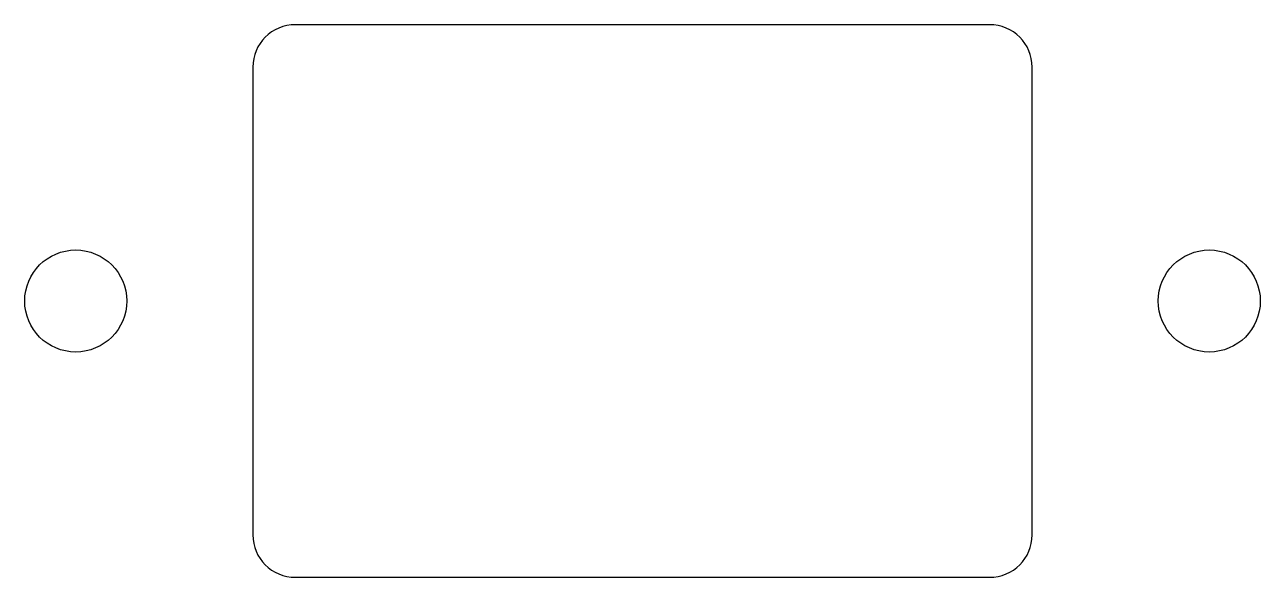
# Model space of a CAD drawing. Header units: millimetres. Extents: x -21.8 to 21.8, y -9.8 to 9.8.
import ezdxf

# ---------------------------------------------------------------- set-up
doc = ezdxf.new("R2010")
doc.units = ezdxf.units.MM
doc.layers.get('0').update_dxf_attribs({"lineweight": 25, "true_color": 0xffffff})

msp = doc.modelspace()

# ---------------------------------------------------------------- linework, layer by layer
for p, q in [((12.25, 9.75), (-12.25, 9.75)), ((-13.75, 8.25), (-13.75, -8.25)), ((13.75, -8.25), (13.75, 8.25)), ((-12.25, -9.75), (12.25, -9.75))]:
    msp.add_line(p, q)
for centre in [(-20, 0), (20, 0)]:
    msp.add_circle(centre, 1.8)
for centre, start, end in [((-12.25, 8.25), 90, 180), ((12.25, 8.25), 0, 90), ((-12.25, -8.25), 180, 270), ((12.25, -8.25), 270, 0)]:
    msp.add_arc(centre, 1.5, start, end)

doc.saveas('drawing.dxf')
